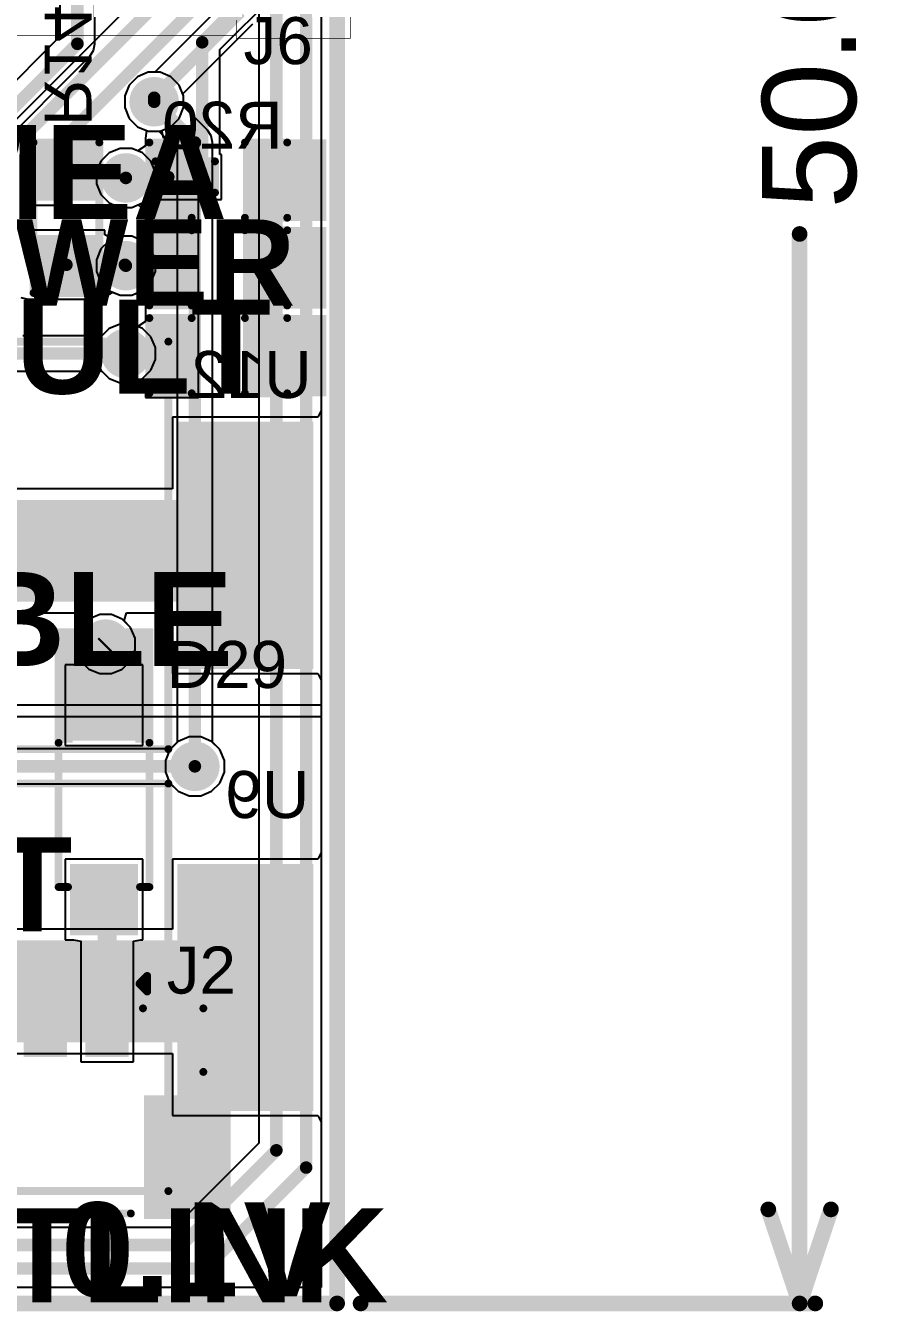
# Model space of a CAD drawing. Header units: inches. Extents: x 90 to 149.8, y 48.7 to 115.2.
# Drawn here: x 135.89 to 149.81, y 48.7 to 69.53 of the extents above; entities that cross this region are included whole.
import ezdxf

# ---------------------------------------------------------------- set-up
doc = ezdxf.new("R2010")
doc.units = ezdxf.units.IN
for name, color, linetype in [('Board_Outline', 56, 'Continuous'), ('Bottom Layer', 5, 'Continuous'), ('Bottom Overlay', 54, 'Continuous'), ('Bottom Paste', 16, 'Continuous'), ('Bottom Solder', 6, 'Continuous'), ('Layer 1', 16, 'Continuous'), ('Layer 2', 76, 'Continuous'), ('Mechanical 1', 6, 'Continuous'), ('Mechanical 2', 216, 'Continuous'), ('Top Layer', 1, 'Continuous'), ('Top Overlay', 2, 'Continuous'), ('Top Paste', 8, 'Continuous'), ('Top Solder', 216, 'Continuous'), ('Via Holes', 16, 'Continuous')]:
    doc.layers.add(name, color=color, linetype=linetype)
doc.styles.add('Arial', font='', dxfattribs={"height": 0.2})
doc.styles.add('Arial_Bold', font='', dxfattribs={"height": 0.2})
doc.styles.get('Arial').set_extended_font_data('Arial')
doc.styles.get('Arial_Bold').set_extended_font_data('Arial', bold=True)

msp = doc.modelspace()

# ---------------------------------------------------------------- hatches: boundary and pattern name
at = {"layer": 'Bottom Layer'}
h = msp.add_hatch(color=5, dxfattribs=at)
edge = h.paths.add_edge_path()
edge.add_arc((137.973, 68.301), 0.3, 0, 360)
for points in [[(136.106, 67.564), (136.995, 67.564), (136.995, 66.802), (136.106, 66.802)], [(138.066, 67.266), (138.336, 67.266), (138.336, 66.896), (138.066, 66.896)], [(138.616, 67.266), (138.886, 67.266), (138.886, 66.896), (138.616, 66.896)], [(136.106, 66.04), (136.995, 66.04), (136.995, 65.278), (136.106, 65.278)], [(138.45, 59.212), (138.45, 63.012), (140.45, 63.012), (140.45, 59.212)], [(131.191, 60.198), (140.462, 60.198), (140.462, 61.849), (131.191, 61.849)], [(138.45, 52.05), (138.45, 55.85), (140.45, 55.85), (140.45, 52.05)], [(131.191, 53.061), (140.462, 53.061), (140.462, 54.712), (131.191, 54.712)]]:
    msp.add_hatch(color=5, dxfattribs=at).paths.add_polyline_path(points)
h = msp.add_hatch(color=5, dxfattribs=at)
edge = h.paths.add_edge_path()
edge.add_arc((137.514, 67.066), 0.3, 0, 360)
h = msp.add_hatch(color=5, dxfattribs=at)
edge = h.paths.add_edge_path()
edge.add_arc((137.514, 65.644), 0.3, 0, 360)
h = msp.add_hatch(color=5, dxfattribs=at)
edge = h.paths.add_edge_path()
edge.add_arc((137.514, 64.221), 0.3, 0, 360)
h = msp.add_hatch(color=5, dxfattribs=at)
edge = h.paths.add_edge_path()
edge.add_arc((137.185, 59.512), 0.3, 0, 360)
h = msp.add_hatch(color=5, dxfattribs=at)
edge = h.paths.add_edge_path()
edge.add_arc((138.633, 57.531), 0.3, 0, 360)
at = {"layer": 'Bottom Paste'}
for points in [[(136.106, 67.564), (136.995, 67.564), (136.995, 66.802), (136.106, 66.802)], [(138.066, 67.266), (138.336, 67.266), (138.336, 66.896), (138.066, 66.896)], [(138.616, 67.266), (138.886, 67.266), (138.886, 66.896), (138.616, 66.896)], [(136.106, 66.04), (136.995, 66.04), (136.995, 65.278), (136.106, 65.278)], [(138.45, 59.212), (138.45, 63.012), (140.45, 63.012), (140.45, 59.212)], [(138.45, 52.05), (138.45, 55.85), (140.45, 55.85), (140.45, 52.05)]]:
    msp.add_hatch(color=16, dxfattribs=at).paths.add_polyline_path(points)
at = {"layer": 'Bottom Solder'}
h = msp.add_hatch(color=6, dxfattribs=at)
edge = h.paths.add_edge_path()
edge.add_arc((137.973, 68.301), 0.402, 0, 360)
for points in [[(136.004, 67.666), (137.096, 67.666), (137.096, 66.7), (136.004, 66.7)], [(138.011, 67.321), (138.391, 67.321), (138.391, 66.841), (138.011, 66.841)], [(138.561, 67.321), (138.941, 67.321), (138.941, 66.841), (138.561, 66.841)], [(136.004, 66.142), (137.096, 66.142), (137.096, 65.176), (136.004, 65.176)], [(138.348, 59.111), (138.348, 63.114), (140.551, 63.114), (140.551, 59.111)], [(138.348, 51.948), (138.348, 55.951), (140.551, 55.951), (140.551, 51.948)]]:
    msp.add_hatch(color=6, dxfattribs=at).paths.add_polyline_path(points)
h = msp.add_hatch(color=6, dxfattribs=at)
edge = h.paths.add_edge_path()
edge.add_arc((137.514, 67.066), 0.402, 0, 360)
h = msp.add_hatch(color=6, dxfattribs=at)
edge = h.paths.add_edge_path()
edge.add_arc((137.514, 65.644), 0.402, 0, 360)
h = msp.add_hatch(color=6, dxfattribs=at)
edge = h.paths.add_edge_path()
edge.add_arc((137.514, 64.221), 0.402, 0, 360)
h = msp.add_hatch(color=6, dxfattribs=at)
edge = h.paths.add_edge_path()
edge.add_arc((137.185, 59.512), 0.402, 0, 360)
h = msp.add_hatch(color=6, dxfattribs=at)
edge = h.paths.add_edge_path()
edge.add_arc((138.633, 57.531), 0.402, 0, 360)
at = {"layer": 'Layer 1'}
h = msp.add_hatch(color=16, dxfattribs=at)
edge = h.paths.add_edge_path()
edge.add_arc((137.973, 68.301), 0.3, 0, 360)
h = msp.add_hatch(color=16, dxfattribs=at)
edge = h.paths.add_edge_path()
edge.add_arc((137.514, 67.066), 0.3, 0, 360)
h = msp.add_hatch(color=16, dxfattribs=at)
edge = h.paths.add_edge_path()
edge.add_arc((137.514, 65.644), 0.3, 0, 360)
h = msp.add_hatch(color=16, dxfattribs=at)
edge = h.paths.add_edge_path()
edge.add_arc((137.514, 64.221), 0.3, 0, 360)
h = msp.add_hatch(color=16, dxfattribs=at)
edge = h.paths.add_edge_path()
edge.add_arc((137.185, 59.512), 0.3, 0, 360)
h = msp.add_hatch(color=16, dxfattribs=at)
edge = h.paths.add_edge_path()
edge.add_arc((138.633, 57.531), 0.3, 0, 360)
at = {"layer": 'Layer 2'}
h = msp.add_hatch(color=76, dxfattribs=at)
edge = h.paths.add_edge_path()
edge.add_arc((137.973, 68.301), 0.3, 0, 360)
h = msp.add_hatch(color=76, dxfattribs=at)
edge = h.paths.add_edge_path()
edge.add_arc((137.514, 67.066), 0.3, 0, 360)
h = msp.add_hatch(color=76, dxfattribs=at)
edge = h.paths.add_edge_path()
edge.add_arc((137.514, 65.644), 0.3, 0, 360)
h = msp.add_hatch(color=76, dxfattribs=at)
edge = h.paths.add_edge_path()
edge.add_arc((137.514, 64.221), 0.3, 0, 360)
h = msp.add_hatch(color=76, dxfattribs=at)
edge = h.paths.add_edge_path()
edge.add_arc((137.185, 59.512), 0.3, 0, 360)
h = msp.add_hatch(color=76, dxfattribs=at)
edge = h.paths.add_edge_path()
edge.add_arc((138.633, 57.531), 0.3, 0, 360)
at = {"layer": 'Top Layer'}
h = msp.add_hatch(color=1, dxfattribs=at)
edge = h.paths.add_edge_path()
edge.add_arc((137.973, 68.301), 0.3, 0, 360)
for points in [[(138.013, 67.531), (138.513, 67.531), (138.513, 66.531), (138.013, 66.531)], [(139.513, 67.531), (140.013, 67.531), (140.013, 66.531), (139.513, 66.531)], [(137.312, 66.853), (138.481, 66.853), (138.481, 67.259), (137.312, 67.259)], [(138.013, 66.108), (138.513, 66.108), (138.513, 65.108), (138.013, 65.108)], [(139.513, 66.108), (140.013, 66.108), (140.013, 65.108), (139.513, 65.108)], [(137.312, 65.43), (138.481, 65.43), (138.481, 65.837), (137.312, 65.837)], [(138.013, 64.686), (138.513, 64.686), (138.513, 63.686), (138.013, 63.686)], [(139.513, 64.686), (140.013, 64.686), (140.013, 63.686), (139.513, 63.686)], [(137.312, 64.008), (138.481, 64.008), (138.481, 64.414), (137.312, 64.414)], [(136.71, 58.997), (137.61, 58.997), (137.61, 58.047), (136.71, 58.047)], [(136.71, 55.847), (137.61, 55.847), (137.61, 54.897), (136.71, 54.897)], [(136.461, 52.921), (135.961, 52.921), (135.961, 54.521), (136.461, 54.521)], [(137.461, 52.921), (136.961, 52.921), (136.961, 54.521), (137.461, 54.521)], [(139.111, 50.296), (137.911, 50.296), (137.911, 52.096), (139.111, 52.096)]]:
    msp.add_hatch(color=1, dxfattribs=at).paths.add_polyline_path(points)
h = msp.add_hatch(color=1, dxfattribs=at)
edge = h.paths.add_edge_path()
edge.add_arc((137.514, 67.066), 0.3, 0, 360)
h = msp.add_hatch(color=1, dxfattribs=at)
edge = h.paths.add_edge_path()
edge.add_arc((137.514, 65.644), 0.3, 0, 360)
h = msp.add_hatch(color=1, dxfattribs=at)
edge = h.paths.add_edge_path()
edge.add_arc((137.514, 64.221), 0.3, 0, 360)
h = msp.add_hatch(color=1, dxfattribs=at)
edge = h.paths.add_edge_path()
edge.add_arc((137.185, 59.512), 0.3, 0, 360)
h = msp.add_hatch(color=1, dxfattribs=at)
edge = h.paths.add_edge_path()
edge.add_arc((138.633, 57.531), 0.3, 0, 360)
at = {"layer": 'Top Overlay'}
for points in [[(140.13, 66.37), (140.765, 66.37), (140.765, 67.691), (140.13, 67.691)], [(140.13, 64.948), (140.765, 64.948), (140.765, 66.269), (140.13, 66.269)], [(140.13, 63.525), (140.765, 63.525), (140.765, 64.846), (140.13, 64.846)], [(136.652, 57.912), (136.652, 59.766), (136.36, 59.766), (136.36, 57.912)], [(137.947, 59.067), (137.947, 59.766), (136.373, 59.766), (136.373, 59.067)], [(137.96, 57.912), (137.96, 59.766), (137.668, 59.766), (137.668, 57.912)]]:
    msp.add_hatch(color=2, dxfattribs=at).paths.add_polyline_path(points)
at = {"layer": 'Top Paste'}
for points in [[(138.013, 67.531), (138.513, 67.531), (138.513, 66.531), (138.013, 66.531)], [(139.513, 67.531), (140.013, 67.531), (140.013, 66.531), (139.513, 66.531)], [(138.013, 66.108), (138.513, 66.108), (138.513, 65.108), (138.013, 65.108)], [(139.513, 66.108), (140.013, 66.108), (140.013, 65.108), (139.513, 65.108)], [(138.013, 64.686), (138.513, 64.686), (138.513, 63.686), (138.013, 63.686)], [(139.513, 64.686), (140.013, 64.686), (140.013, 63.686), (139.513, 63.686)], [(136.71, 58.997), (137.61, 58.997), (137.61, 58.047), (136.71, 58.047)], [(136.71, 55.847), (137.61, 55.847), (137.61, 54.897), (136.71, 54.897)], [(136.461, 52.921), (135.961, 52.921), (135.961, 54.521), (136.461, 54.521)], [(137.461, 52.921), (136.961, 52.921), (136.961, 54.521), (137.461, 54.521)], [(139.111, 50.296), (137.911, 50.296), (137.911, 52.096), (139.111, 52.096)]]:
    msp.add_hatch(color=8, dxfattribs=at).paths.add_polyline_path(points)
at = {"layer": 'Top Solder'}
h = msp.add_hatch(color=216, dxfattribs=at)
edge = h.paths.add_edge_path()
edge.add_arc((137.973, 68.301), 0.402, 0, 360)
for points in [[(137.911, 67.632), (138.614, 67.632), (138.614, 66.429), (137.911, 66.429)], [(139.411, 67.632), (140.114, 67.632), (140.114, 66.429), (139.411, 66.429)], [(137.911, 66.21), (138.614, 66.21), (138.614, 65.007), (137.911, 65.007)], [(139.411, 66.21), (140.114, 66.21), (140.114, 65.007), (139.411, 65.007)], [(137.911, 64.787), (138.614, 64.787), (138.614, 63.584), (137.911, 63.584)], [(139.411, 64.787), (140.114, 64.787), (140.114, 63.584), (139.411, 63.584)], [(136.608, 59.099), (137.712, 59.099), (137.712, 57.945), (136.608, 57.945)], [(136.608, 55.949), (137.712, 55.949), (137.712, 54.795), (136.608, 54.795)], [(136.562, 52.819), (135.859, 52.819), (135.859, 54.623), (136.562, 54.623)], [(137.562, 52.819), (136.859, 52.819), (136.859, 54.623), (137.562, 54.623)], [(139.212, 50.194), (137.809, 50.194), (137.809, 52.198), (139.212, 52.198)]]:
    msp.add_hatch(color=216, dxfattribs=at).paths.add_polyline_path(points)
h = msp.add_hatch(color=216, dxfattribs=at)
edge = h.paths.add_edge_path()
edge.add_arc((137.514, 67.066), 0.402, 0, 360)
h = msp.add_hatch(color=216, dxfattribs=at)
edge = h.paths.add_edge_path()
edge.add_arc((137.514, 65.644), 0.402, 0, 360)
h = msp.add_hatch(color=216, dxfattribs=at)
edge = h.paths.add_edge_path()
edge.add_arc((137.514, 64.221), 0.402, 0, 360)
h = msp.add_hatch(color=216, dxfattribs=at)
edge = h.paths.add_edge_path()
edge.add_arc((137.185, 59.512), 0.402, 0, 360)
h = msp.add_hatch(color=216, dxfattribs=at)
edge = h.paths.add_edge_path()
edge.add_arc((138.633, 57.531), 0.402, 0, 360)
at = {"layer": 'Via Holes'}
h = msp.add_hatch(color=7, dxfattribs=at)
edge = h.paths.add_edge_path()
edge.add_arc((137.973, 68.301), 0.15, 0, 360)
h = msp.add_hatch(color=7, dxfattribs=at)
edge = h.paths.add_edge_path()
edge.add_arc((137.514, 67.066), 0.15, 0, 360)
h = msp.add_hatch(color=7, dxfattribs=at)
edge = h.paths.add_edge_path()
edge.add_arc((137.514, 65.644), 0.15, 0, 360)
h = msp.add_hatch(color=7, dxfattribs=at)
edge = h.paths.add_edge_path()
edge.add_arc((137.514, 64.221), 0.15, 0, 360)
h = msp.add_hatch(color=7, dxfattribs=at)
edge = h.paths.add_edge_path()
edge.add_arc((137.185, 59.512), 0.15, 0, 360)
h = msp.add_hatch(color=7, dxfattribs=at)
edge = h.paths.add_edge_path()
edge.add_arc((138.633, 57.531), 0.15, 0, 360)

# ---------------------------------------------------------------- linework, layer by layer
at = {"layer": 'Board_Outline'}
for points in [[(140.939, 48.827, 0.254, 0.254, 0), (140.939, 98.827, 0.254, 0.254, 0)], [(95.939, 48.827, 0.254, 0.254, 0), (140.939, 48.827, 0.254, 0.254, 0)]]:
    msp.add_lwpolyline(points, format="xyseb", dxfattribs=at)
msp.add_lwpolyline([(140.875, 48.827, 0.127, 0.127, 1), (141.002, 48.827, 0.127, 0.127, 1)], format="xyseb", close=True, dxfattribs=at)
msp.add_lwpolyline([(140.875, 48.827, 0.127, 0.127, 1), (141.002, 48.827, 0.127, 0.127, 1)], format="xyseb", close=True, dxfattribs=at)
at = {"layer": 'Bottom Layer'}
for p, q in [((140.68, 84.782), (140.68, 63.295)), ((138.552, 70.832), (135.487, 67.767)), ((139.036, 69.146), (140.003, 70.112)), ((139.036, 67.444), (139.036, 69.146)), ((139.064, 67.444), (139.036, 67.444)), ((139.064, 66.719), (139.064, 67.444)), ((137.785, 66.662), (137.889, 66.719)), ((137.889, 66.719), (137.889, 66.719)), ((137.889, 66.719), (137.889, 66.719)), ((137.889, 66.719), (139.064, 66.719)), ((135.812, 66.65), (135.928, 66.624)), ((135.928, 66.624), (135.928, 66.624)), ((135.928, 66.624), (135.928, 66.624)), ((135.928, 66.624), (137.173, 66.624)), ((137.173, 66.624), (137.3, 66.638)), ((137.173, 66.624), (137.173, 66.624)), ((137.173, 66.624), (137.173, 66.624)), ((137.3, 66.638), (137.419, 66.588)), ((137.419, 66.588), (137.609, 66.588)), ((137.609, 66.588), (137.784, 66.661)), ((137.784, 66.661), (137.785, 66.662)), ((135.903, 66.243), (135.812, 66.243)), ((136.019, 66.218), (135.903, 66.243)), ((137.173, 66.218), (136.019, 66.218)), ((137.173, 66.144), (137.173, 66.218)), ((137.3, 66.072), (137.173, 66.144)), ((137.419, 66.122), (137.3, 66.072)), ((137.609, 66.122), (137.419, 66.122)), ((137.784, 66.049), (137.609, 66.122)), ((137.919, 65.915), (137.784, 66.049)), ((137.992, 65.739), (137.919, 65.915)), ((137.992, 65.549), (137.992, 65.739)), ((137.919, 65.373), (137.992, 65.549)), ((137.173, 65.143), (137.3, 65.215)), ((137.3, 65.215), (137.419, 65.166)), ((137.609, 65.166), (137.784, 65.239)), ((137.784, 65.239), (137.919, 65.373)), ((135.812, 65.126), (135.928, 65.1)), ((135.928, 65.1), (136.019, 65.1)), ((136.019, 65.1), (137.173, 65.1)), ((137.173, 65.1), (137.173, 65.143)), ((137.419, 65.166), (137.609, 65.166)), ((137.243, 64.627), (137.123, 64.506)), ((137.419, 64.699), (137.243, 64.627)), ((137.609, 64.699), (137.419, 64.699)), ((137.784, 64.627), (137.609, 64.699)), ((137.919, 64.492), (137.784, 64.627)), ((137.123, 64.506), (135.845, 64.506)), ((137.992, 64.317), (137.919, 64.492)), ((137.992, 64.126), (137.992, 64.317)), ((137.919, 63.951), (137.992, 64.126)), ((135.727, 63.937), (137.123, 63.937)), ((137.123, 63.937), (137.243, 63.816)), ((137.243, 63.816), (137.419, 63.744)), ((137.609, 63.744), (137.784, 63.816)), ((137.784, 63.816), (137.919, 63.951)), ((137.419, 63.744), (137.609, 63.744)), ((140.553, 63.19), (138.272, 63.19)), ((138.272, 63.19), (138.272, 62.03)), ((140.628, 63.19), (140.553, 63.19)), ((140.68, 63.295), (140.628, 63.19)), ((138.272, 62.03), (134.528, 62.03)), ((134.598, 60.017), (136.848, 60.017)), ((136.848, 60.017), (136.887, 59.89)), ((137.484, 59.89), (137.523, 60.017)), ((137.523, 60.017), (138.272, 60.017)), ((138.272, 60.017), (138.272, 59.035)), ((136.887, 59.89), (136.78, 59.783)), ((137.59, 59.783), (137.484, 59.89)), ((136.78, 59.783), (136.708, 59.607)), ((136.708, 59.607), (136.708, 59.417)), ((137.663, 59.607), (137.59, 59.783)), ((137.663, 59.417), (137.663, 59.607)), ((136.708, 59.417), (136.78, 59.242)), ((137.59, 59.242), (137.663, 59.417)), ((136.78, 59.242), (136.915, 59.107)), ((137.456, 59.107), (137.59, 59.242)), ((136.915, 59.107), (137.09, 59.034)), ((137.09, 59.034), (137.28, 59.034)), ((137.28, 59.034), (137.456, 59.107)), ((138.272, 59.035), (140.553, 59.035)), ((140.553, 59.035), (140.628, 59.035)), ((140.628, 59.035), (140.68, 58.929)), ((140.68, 58.929), (140.68, 56.133)), ((138.363, 57.936), (138.242, 57.816)), ((138.538, 58.009), (138.363, 57.936)), ((138.728, 58.009), (138.538, 58.009)), ((138.904, 57.936), (138.728, 58.009)), ((139.038, 57.802), (138.904, 57.936)), ((138.242, 57.816), (134.626, 57.816)), ((139.111, 57.626), (139.038, 57.802)), ((139.111, 57.436), (139.111, 57.626)), ((139.038, 57.26), (139.111, 57.436)), ((134.626, 57.246), (138.242, 57.246)), ((138.242, 57.246), (138.363, 57.126)), ((138.363, 57.126), (138.538, 57.053)), ((138.728, 57.053), (138.904, 57.126)), ((138.904, 57.126), (139.038, 57.26)), ((138.538, 57.053), (138.728, 57.053)), ((140.68, 56.133), (140.628, 56.027)), ((140.553, 56.027), (138.272, 56.027)), ((138.272, 56.027), (138.272, 54.893)), ((140.628, 56.027), (140.553, 56.027)), ((138.272, 54.893), (131.191, 54.893)), ((134.414, 52.879), (138.272, 52.879)), ((138.272, 52.879), (138.272, 51.872)), ((138.272, 51.872), (140.553, 51.872)), ((140.553, 51.872), (140.628, 51.872)), ((140.628, 51.872), (140.68, 51.767)), ((140.68, 51.767), (140.68, 49.086)), ((140.68, 49.086), (129.505, 49.086))]:
    msp.add_line(p, q, dxfattribs=at)
for points in [[(135.331, 67.208, 0.203, 0.203, 0), (138.836, 70.714, 0.203, 0.203, 0)], [(136.601, 67.796, 0.203, 0.203, 0), (139.319, 70.514, 0.203, 0.203, 0)], [(138.751, 69.264, 0.203, 0.203, 0), (139.802, 70.314, 0.203, 0.203, 0)], [(138.751, 67.081, 0.203, 0.203, 0), (138.751, 69.264, 0.203, 0.203, 0)], [(136.601, 67.208, 0.203, 0.203, 0), (136.601, 67.796, 0.203, 0.203, 0)], [(137.514, 67.066, 0.203, 0.203, 0), (138.186, 67.066, 0.203, 0.203, 0)], [(138.186, 67.066, 0.203, 0.203, 0), (138.201, 67.081, 0.203, 0.203, 0)], [(136.55, 65.659, 0.203, 0.203, 0), (137.499, 65.659, 0.203, 0.203, 0)], [(137.499, 65.659, 0.203, 0.203, 0), (137.514, 65.644, 0.203, 0.203, 0)], [(135.727, 64.221, 0.203, 0.203, 0), (137.514, 64.221, 0.203, 0.203, 0)], [(129.946, 57.531, 0.203, 0.203, 0), (138.633, 57.531, 0.203, 0.203, 0)]]:
    msp.add_lwpolyline(points, format="xyseb", dxfattribs=at)
for points in [[(138.701, 69.264, 0.102, 0.102, 1), (138.802, 69.264, 0.102, 0.102, 1)], [(138.701, 69.264, 0.102, 0.102, 1), (138.802, 69.264, 0.102, 0.102, 1)], [(136.55, 67.796, 0.102, 0.102, 1), (136.652, 67.796, 0.102, 0.102, 1)], [(136.55, 67.796, 0.102, 0.102, 1), (136.652, 67.796, 0.102, 0.102, 1)], [(136.55, 67.208, 0.102, 0.102, 1), (136.652, 67.208, 0.102, 0.102, 1)], [(137.463, 67.066, 0.102, 0.102, 1), (137.565, 67.066, 0.102, 0.102, 1)], [(138.135, 67.066, 0.102, 0.102, 1), (138.237, 67.066, 0.102, 0.102, 1)], [(138.135, 67.066, 0.102, 0.102, 1), (138.237, 67.066, 0.102, 0.102, 1)], [(138.151, 67.081, 0.102, 0.102, 1), (138.252, 67.081, 0.102, 0.102, 1)], [(138.701, 67.081, 0.102, 0.102, 1), (138.802, 67.081, 0.102, 0.102, 1)], [(136.5, 65.659, 0.102, 0.102, 1), (136.601, 65.659, 0.102, 0.102, 1)], [(137.448, 65.659, 0.102, 0.102, 1), (137.549, 65.659, 0.102, 0.102, 1)], [(137.448, 65.659, 0.102, 0.102, 1), (137.549, 65.659, 0.102, 0.102, 1)], [(137.463, 65.644, 0.102, 0.102, 1), (137.565, 65.644, 0.102, 0.102, 1)], [(137.463, 64.221, 0.102, 0.102, 1), (137.565, 64.221, 0.102, 0.102, 1)], [(138.582, 57.531, 0.102, 0.102, 1), (138.684, 57.531, 0.102, 0.102, 1)]]:
    msp.add_lwpolyline(points, format="xyseb", close=True, dxfattribs=at)
at = {"layer": 'Bottom Overlay'}
for points in [[(136.017, 65.202, 0.127, 0.127, 0), (136.017, 67.64, 0.127, 0.127, 0)], [(136.017, 67.64, 0.127, 0.127, 0), (137.084, 67.64, 0.127, 0.127, 0)], [(137.084, 65.202, 0.127, 0.127, 0), (137.084, 67.64, 0.127, 0.127, 0)], [(137.994, 67.335, 0.127, 0.127, 0), (138.959, 67.335, 0.127, 0.127, 0)], [(137.994, 66.827, 0.127, 0.127, 0), (137.994, 67.335, 0.127, 0.127, 0)], [(138.959, 66.827, 0.127, 0.127, 0), (138.959, 67.335, 0.127, 0.127, 0)], [(137.994, 66.827, 0.127, 0.127, 0), (138.959, 66.827, 0.127, 0.127, 0)], [(136.017, 65.202, 0.127, 0.127, 0), (137.084, 65.202, 0.127, 0.127, 0)], [(134.571, 64.414, 0.127, 0.127, 0), (138.203, 64.414, 0.127, 0.127, 0)], [(138.203, 57.81, 0.127, 0.127, 0), (138.203, 64.414, 0.127, 0.127, 0)], [(134.571, 57.81, 0.127, 0.127, 0), (138.203, 57.81, 0.127, 0.127, 0)], [(134.571, 57.252, 0.127, 0.127, 0), (138.203, 57.252, 0.127, 0.127, 0)], [(138.203, 50.648, 0.127, 0.127, 0), (138.203, 57.252, 0.127, 0.127, 0)], [(134.571, 50.648, 0.127, 0.127, 0), (138.203, 50.648, 0.127, 0.127, 0)]]:
    msp.add_lwpolyline(points, format="xyseb", dxfattribs=at)
for points in [[(135.985, 67.64, 0.0635, 0.0635, 1), (136.049, 67.64, 0.0635, 0.0635, 1)], [(135.985, 67.64, 0.0635, 0.0635, 1), (136.049, 67.64, 0.0635, 0.0635, 1)], [(137.052, 67.64, 0.0635, 0.0635, 1), (137.116, 67.64, 0.0635, 0.0635, 1)], [(137.052, 67.64, 0.0635, 0.0635, 1), (137.116, 67.64, 0.0635, 0.0635, 1)], [(137.962, 67.335, 0.0635, 0.0635, 1), (138.026, 67.335, 0.0635, 0.0635, 1)], [(137.962, 67.335, 0.0635, 0.0635, 1), (138.026, 67.335, 0.0635, 0.0635, 1)], [(138.927, 67.335, 0.0635, 0.0635, 1), (138.991, 67.335, 0.0635, 0.0635, 1)], [(138.927, 67.335, 0.0635, 0.0635, 1), (138.991, 67.335, 0.0635, 0.0635, 1)], [(137.962, 66.827, 0.0635, 0.0635, 1), (138.026, 66.827, 0.0635, 0.0635, 1)], [(137.962, 66.827, 0.0635, 0.0635, 1), (138.026, 66.827, 0.0635, 0.0635, 1)], [(138.927, 66.827, 0.0635, 0.0635, 1), (138.991, 66.827, 0.0635, 0.0635, 1)], [(138.927, 66.827, 0.0635, 0.0635, 1), (138.991, 66.827, 0.0635, 0.0635, 1)], [(135.985, 65.202, 0.0635, 0.0635, 1), (136.049, 65.202, 0.0635, 0.0635, 1)], [(135.985, 65.202, 0.0635, 0.0635, 1), (136.049, 65.202, 0.0635, 0.0635, 1)], [(137.052, 65.202, 0.0635, 0.0635, 1), (137.116, 65.202, 0.0635, 0.0635, 1)], [(137.052, 65.202, 0.0635, 0.0635, 1), (137.116, 65.202, 0.0635, 0.0635, 1)], [(138.171, 64.414, 0.0635, 0.0635, 1), (138.235, 64.414, 0.0635, 0.0635, 1)], [(138.171, 64.414, 0.0635, 0.0635, 1), (138.235, 64.414, 0.0635, 0.0635, 1)], [(138.171, 57.81, 0.0635, 0.0635, 1), (138.235, 57.81, 0.0635, 0.0635, 1)], [(138.171, 57.81, 0.0635, 0.0635, 1), (138.235, 57.81, 0.0635, 0.0635, 1)], [(138.171, 57.252, 0.0635, 0.0635, 1), (138.235, 57.252, 0.0635, 0.0635, 1)], [(138.171, 57.252, 0.0635, 0.0635, 1), (138.235, 57.252, 0.0635, 0.0635, 1)], [(138.171, 50.648, 0.0635, 0.0635, 1), (138.235, 50.648, 0.0635, 0.0635, 1)], [(138.171, 50.648, 0.0635, 0.0635, 1), (138.235, 50.648, 0.0635, 0.0635, 1)]]:
    msp.add_lwpolyline(points, format="xyseb", close=True, dxfattribs=at)
at = {"layer": 'Layer 1'}
for p, q in [((139.669, 73.386), (139.669, 51.426)), ((137.878, 68.778), (137.702, 68.706)), ((138.068, 68.778), (137.878, 68.778)), ((138.243, 68.706), (138.068, 68.778)), ((137.568, 68.571), (137.495, 68.396)), ((137.702, 68.706), (137.568, 68.571)), ((138.378, 68.571), (138.243, 68.706)), ((138.451, 68.396), (138.378, 68.571)), ((137.495, 68.396), (137.495, 68.206)), ((138.451, 68.226), (138.451, 68.396)), ((137.495, 68.206), (137.568, 68.03)), ((138.835, 67.842), (138.451, 68.226)), ((137.568, 68.03), (137.702, 67.896)), ((137.702, 67.896), (137.878, 67.823)), ((137.878, 67.823), (138.048, 67.823)), ((138.048, 67.823), (138.348, 67.522)), ((138.896, 67.749), (138.835, 67.842)), ((138.835, 67.842), (138.835, 67.842)), ((138.918, 67.64), (138.896, 67.749)), ((137.419, 67.544), (137.243, 67.471)), ((137.609, 67.544), (137.419, 67.544)), ((137.784, 67.471), (137.609, 67.544)), ((138.348, 67.522), (138.348, 57.922)), ((138.918, 57.922), (138.918, 67.64)), ((138.918, 67.64), (138.918, 67.64)), ((137.109, 67.337), (137.036, 67.161)), ((137.243, 67.471), (137.109, 67.337)), ((137.919, 67.337), (137.784, 67.471)), ((137.992, 67.161), (137.919, 67.337)), ((137.036, 67.161), (137.036, 66.971)), ((137.992, 66.971), (137.992, 67.161)), ((137.036, 66.971), (137.109, 66.796)), ((137.919, 66.796), (137.992, 66.971)), ((137.109, 66.796), (137.243, 66.661)), ((137.784, 66.661), (137.919, 66.796)), ((137.243, 66.661), (137.419, 66.588)), ((137.419, 66.588), (137.609, 66.588)), ((137.609, 66.588), (137.784, 66.661)), ((137.243, 66.049), (137.109, 65.915)), ((137.419, 66.122), (137.243, 66.049)), ((137.609, 66.122), (137.419, 66.122)), ((137.784, 66.049), (137.609, 66.122)), ((137.919, 65.915), (137.784, 66.049)), ((137.109, 65.915), (137.036, 65.739)), ((137.992, 65.739), (137.919, 65.915)), ((137.036, 65.739), (137.036, 65.549)), ((137.992, 65.549), (137.992, 65.739)), ((137.036, 65.549), (137.109, 65.373)), ((137.919, 65.373), (137.992, 65.549)), ((137.109, 65.373), (137.243, 65.239)), ((137.243, 65.239), (137.419, 65.166)), ((137.609, 65.166), (137.784, 65.239)), ((137.784, 65.239), (137.919, 65.373)), ((137.419, 65.166), (137.609, 65.166)), ((137.243, 64.627), (137.109, 64.492)), ((137.419, 64.699), (137.243, 64.627)), ((137.609, 64.699), (137.419, 64.699)), ((137.784, 64.627), (137.609, 64.699)), ((137.919, 64.492), (137.784, 64.627)), ((137.109, 64.492), (137.036, 64.317)), ((137.992, 64.317), (137.919, 64.492)), ((137.036, 64.317), (137.036, 64.126)), ((137.992, 64.126), (137.992, 64.317)), ((137.036, 64.126), (137.109, 63.951)), ((137.919, 63.951), (137.992, 64.126)), ((137.109, 63.951), (137.243, 63.816)), ((137.243, 63.816), (137.419, 63.744)), ((137.609, 63.744), (137.784, 63.816)), ((137.784, 63.816), (137.919, 63.951)), ((137.419, 63.744), (137.609, 63.744)), ((136.915, 59.917), (136.78, 59.783)), ((137.09, 59.99), (136.915, 59.917)), ((137.28, 59.99), (137.09, 59.99)), ((137.456, 59.917), (137.28, 59.99)), ((137.59, 59.783), (137.456, 59.917)), ((136.78, 59.783), (136.708, 59.607)), ((136.708, 59.607), (136.708, 59.417)), ((137.663, 59.607), (137.59, 59.783)), ((137.663, 59.417), (137.663, 59.607)), ((136.708, 59.417), (136.78, 59.242)), ((137.59, 59.242), (137.663, 59.417)), ((136.78, 59.242), (136.915, 59.107)), ((137.456, 59.107), (137.59, 59.242)), ((136.915, 59.107), (137.09, 59.034)), ((137.09, 59.034), (137.28, 59.034)), ((137.28, 59.034), (137.456, 59.107)), ((138.348, 57.922), (138.228, 57.802)), ((139.038, 57.802), (138.918, 57.922)), ((138.228, 57.802), (138.155, 57.626)), ((139.111, 57.626), (139.038, 57.802)), ((138.155, 57.626), (138.155, 57.436)), ((139.111, 57.436), (139.111, 57.626)), ((138.155, 57.436), (138.228, 57.26)), ((139.038, 57.26), (139.111, 57.436)), ((138.228, 57.26), (138.363, 57.126)), ((138.363, 57.126), (138.538, 57.053)), ((138.728, 57.053), (138.904, 57.126)), ((138.904, 57.126), (139.038, 57.26)), ((138.538, 57.053), (138.728, 57.053)), ((139.669, 51.426), (138.302, 50.059)), ((138.302, 50.059), (135.746, 50.059))]:
    msp.add_line(p, q, dxfattribs=at)
for points in [[(140.437, 85.468, 0.203, 0.203, 0), (140.437, 51.029, 0.203, 0.203, 0)], [(139.954, 85.268, 0.203, 0.203, 0), (139.954, 51.308, 0.203, 0.203, 0)], [(137.973, 68.301, 0.203, 0.203, 0), (138.633, 67.64, 0.203, 0.203, 0)], [(138.633, 57.531, 0.203, 0.203, 0), (138.633, 67.64, 0.203, 0.203, 0)], [(138.42, 49.774, 0.203, 0.203, 0), (139.954, 51.308, 0.203, 0.203, 0)], [(138.801, 49.393, 0.203, 0.203, 0), (140.437, 51.029, 0.203, 0.203, 0)], [(133.36, 49.774, 0.203, 0.203, 0), (138.42, 49.774, 0.203, 0.203, 0)], [(128.978, 49.393, 0.203, 0.203, 0), (138.801, 49.393, 0.203, 0.203, 0)]]:
    msp.add_lwpolyline(points, format="xyseb", dxfattribs=at)
for points in [[(137.922, 68.301, 0.102, 0.102, 1), (138.024, 68.301, 0.102, 0.102, 1)], [(138.582, 67.64, 0.102, 0.102, 1), (138.684, 67.64, 0.102, 0.102, 1)], [(138.582, 67.64, 0.102, 0.102, 1), (138.684, 67.64, 0.102, 0.102, 1)], [(138.582, 57.531, 0.102, 0.102, 1), (138.684, 57.531, 0.102, 0.102, 1)], [(139.903, 51.308, 0.102, 0.102, 1), (140.005, 51.308, 0.102, 0.102, 1)], [(139.903, 51.308, 0.102, 0.102, 1), (140.005, 51.308, 0.102, 0.102, 1)], [(140.386, 51.029, 0.102, 0.102, 1), (140.487, 51.029, 0.102, 0.102, 1)], [(140.386, 51.029, 0.102, 0.102, 1), (140.487, 51.029, 0.102, 0.102, 1)], [(138.369, 49.774, 0.102, 0.102, 1), (138.471, 49.774, 0.102, 0.102, 1)], [(138.369, 49.774, 0.102, 0.102, 1), (138.471, 49.774, 0.102, 0.102, 1)], [(138.75, 49.393, 0.102, 0.102, 1), (138.852, 49.393, 0.102, 0.102, 1)], [(138.75, 49.393, 0.102, 0.102, 1), (138.852, 49.393, 0.102, 0.102, 1)]]:
    msp.add_lwpolyline(points, format="xyseb", close=True, dxfattribs=at)
at = {"layer": 'Layer 2'}
for p, q in [((140.68, 92.812), (140.68, 58.522)), ((137.878, 68.778), (137.702, 68.706)), ((138.068, 68.778), (137.878, 68.778)), ((138.243, 68.706), (138.068, 68.778)), ((137.568, 68.571), (137.495, 68.396)), ((137.702, 68.706), (137.568, 68.571)), ((138.378, 68.571), (138.243, 68.706)), ((138.451, 68.396), (138.378, 68.571)), ((137.495, 68.396), (137.495, 68.206)), ((138.451, 68.206), (138.451, 68.396)), ((137.495, 68.206), (137.568, 68.03)), ((138.378, 68.03), (138.451, 68.206)), ((137.568, 68.03), (137.702, 67.896)), ((138.243, 67.896), (138.378, 68.03)), ((137.702, 67.896), (137.878, 67.823)), ((137.878, 67.823), (138.068, 67.823)), ((138.068, 67.823), (138.243, 67.896)), ((137.419, 67.544), (137.243, 67.471)), ((137.609, 67.544), (137.419, 67.544)), ((137.784, 67.471), (137.609, 67.544)), ((137.109, 67.337), (137.036, 67.161)), ((137.243, 67.471), (137.109, 67.337)), ((137.919, 67.337), (137.784, 67.471)), ((137.992, 67.161), (137.919, 67.337)), ((137.036, 67.161), (137.036, 66.971)), ((137.992, 66.971), (137.992, 67.161)), ((137.036, 66.971), (137.109, 66.796)), ((137.919, 66.796), (137.992, 66.971)), ((137.109, 66.796), (137.243, 66.661)), ((137.784, 66.661), (137.919, 66.796)), ((137.243, 66.661), (137.419, 66.588)), ((137.419, 66.588), (137.609, 66.588)), ((137.609, 66.588), (137.784, 66.661)), ((137.243, 66.049), (137.109, 65.915)), ((137.419, 66.122), (137.243, 66.049)), ((137.609, 66.122), (137.419, 66.122)), ((137.784, 66.049), (137.609, 66.122)), ((137.919, 65.915), (137.784, 66.049)), ((137.109, 65.915), (137.036, 65.739)), ((137.992, 65.739), (137.919, 65.915)), ((137.036, 65.739), (137.036, 65.549)), ((137.992, 65.549), (137.992, 65.739)), ((137.036, 65.549), (137.109, 65.373)), ((137.919, 65.373), (137.992, 65.549)), ((137.109, 65.373), (137.243, 65.239)), ((137.243, 65.239), (137.419, 65.166)), ((137.609, 65.166), (137.784, 65.239)), ((137.784, 65.239), (137.919, 65.373)), ((137.419, 65.166), (137.609, 65.166)), ((137.243, 64.627), (137.109, 64.492)), ((137.419, 64.699), (137.243, 64.627)), ((137.609, 64.699), (137.419, 64.699)), ((137.784, 64.627), (137.609, 64.699)), ((137.919, 64.492), (137.784, 64.627)), ((137.109, 64.492), (137.036, 64.317)), ((137.992, 64.317), (137.919, 64.492)), ((137.036, 64.317), (137.036, 64.126)), ((137.992, 64.126), (137.992, 64.317)), ((137.036, 64.126), (137.109, 63.951)), ((137.919, 63.951), (137.992, 64.126)), ((137.109, 63.951), (137.243, 63.816)), ((137.243, 63.816), (137.419, 63.744)), ((137.609, 63.744), (137.784, 63.816)), ((137.784, 63.816), (137.919, 63.951)), ((137.419, 63.744), (137.609, 63.744)), ((140.68, 58.522), (133.198, 58.522)), ((133.198, 58.34), (140.68, 58.34)), ((140.68, 58.34), (140.68, 49.086)), ((138.363, 57.936), (138.228, 57.802)), ((138.538, 58.009), (138.363, 57.936)), ((138.728, 58.009), (138.538, 58.009)), ((138.904, 57.936), (138.728, 58.009)), ((139.038, 57.802), (138.904, 57.936)), ((138.228, 57.802), (138.155, 57.626)), ((139.111, 57.626), (139.038, 57.802)), ((138.155, 57.626), (138.155, 57.436)), ((139.111, 57.436), (139.111, 57.626)), ((138.155, 57.436), (138.228, 57.26)), ((139.038, 57.26), (139.111, 57.436)), ((138.228, 57.26), (138.363, 57.126)), ((138.363, 57.126), (138.538, 57.053)), ((138.728, 57.053), (138.904, 57.126)), ((138.904, 57.126), (139.038, 57.26)), ((138.538, 57.053), (138.728, 57.053)), ((140.68, 49.086), (129.505, 49.086))]:
    msp.add_line(p, q, dxfattribs=at)
at = {"layer": 'Mechanical 1'}
for points in [[(148.438, 48.827, 0.254, 0.254, 0), (148.438, 66.158, 0.254, 0.254, 0)], [(147.93, 50.351, 0.254, 0.254, 0), (148.438, 48.827, 0.254, 0.254, 0)], [(148.438, 48.827, 0.254, 0.254, 0), (148.946, 50.351, 0.254, 0.254, 0)], [(141.32, 48.827, 0.254, 0.254, 0), (148.692, 48.827, 0.254, 0.254, 0)]]:
    msp.add_lwpolyline(points, format="xyseb", dxfattribs=at)
for points in [[(148.374, 66.158, 0.127, 0.127, 1), (148.501, 66.158, 0.127, 0.127, 1)], [(147.866, 50.351, 0.127, 0.127, 1), (147.993, 50.351, 0.127, 0.127, 1)], [(148.882, 50.351, 0.127, 0.127, 1), (149.009, 50.351, 0.127, 0.127, 1)], [(141.256, 48.827, 0.127, 0.127, 1), (141.383, 48.827, 0.127, 0.127, 1)], [(148.374, 48.827, 0.127, 0.127, 1), (148.501, 48.827, 0.127, 0.127, 1)], [(148.374, 48.827, 0.127, 0.127, 1), (148.501, 48.827, 0.127, 0.127, 1)], [(148.374, 48.827, 0.127, 0.127, 1), (148.501, 48.827, 0.127, 0.127, 1)], [(148.628, 48.827, 0.127, 0.127, 1), (148.755, 48.827, 0.127, 0.127, 1)]]:
    msp.add_lwpolyline(points, format="xyseb", close=True, dxfattribs=at)
at = {"layer": 'Mechanical 2'}
for points in [[(141.154, 69.327, 0.0127, 0.0127, 0), (141.154, 83.327, 0.0127, 0.0127, 0)], [(139.304, 69.327, 0.0127, 0.0127, 0), (139.304, 69.623, 0.0127, 0.0127, 0)], [(128.854, 69.377, 0.0127, 0.0127, 0), (139.304, 69.377, 0.0127, 0.0127, 0)], [(139.304, 69.327, 0.0127, 0.0127, 0), (141.154, 69.327, 0.0127, 0.0127, 0)]]:
    msp.add_lwpolyline(points, format="xyseb", dxfattribs=at)
for points in [[(139.3, 69.377, 0.00635, 0.00635, 1), (139.307, 69.377, 0.00635, 0.00635, 1)], [(139.3, 69.327, 0.00635, 0.00635, 1), (139.307, 69.327, 0.00635, 0.00635, 1)], [(139.3, 69.327, 0.00635, 0.00635, 1), (139.307, 69.327, 0.00635, 0.00635, 1)], [(141.15, 69.327, 0.00635, 0.00635, 1), (141.157, 69.327, 0.00635, 0.00635, 1)], [(141.15, 69.327, 0.00635, 0.00635, 1), (141.157, 69.327, 0.00635, 0.00635, 1)]]:
    msp.add_lwpolyline(points, format="xyseb", close=True, dxfattribs=at)
at = {"layer": 'Top Layer'}
for p, q in [((140.68, 88.669), (140.68, 49.086)), ((136.443, 70.181), (136.443, 69.358)), ((137.013, 69.24), (137.013, 70.181)), ((139.085, 69.88), (137.983, 68.778)), ((138.438, 68.427), (139.571, 69.561)), ((136.443, 69.358), (134.68, 67.595)), ((136.991, 69.131), (137.013, 69.24)), ((134.999, 67.109), (136.93, 69.039)), ((136.93, 69.039), (136.991, 69.131)), ((136.93, 69.039), (136.93, 69.039)), ((137.878, 68.778), (137.702, 68.706)), ((137.983, 68.778), (137.878, 68.778)), ((137.568, 68.571), (137.495, 68.396)), ((137.702, 68.706), (137.568, 68.571)), ((137.495, 68.396), (137.495, 68.206)), ((138.451, 68.396), (138.438, 68.427)), ((138.451, 68.206), (138.451, 68.396)), ((137.495, 68.206), (137.568, 68.03)), ((138.378, 68.03), (138.451, 68.206)), ((137.568, 68.03), (137.702, 67.896)), ((138.243, 67.896), (138.378, 68.03)), ((137.702, 67.896), (137.847, 67.835)), ((137.847, 67.835), (137.835, 67.708)), ((137.835, 67.708), (137.835, 67.708)), ((137.835, 67.708), (137.835, 67.587)), ((138.098, 67.835), (138.243, 67.896)), ((138.124, 67.708), (138.098, 67.835)), ((138.691, 67.708), (138.124, 67.708)), ((138.691, 66.413), (138.691, 67.708)), ((137.419, 67.544), (137.243, 67.471)), ((137.609, 67.544), (137.419, 67.544)), ((137.708, 67.503), (137.609, 67.544)), ((137.835, 67.587), (137.708, 67.503)), ((137.109, 67.337), (137.036, 67.161)), ((137.243, 67.471), (137.109, 67.337)), ((137.036, 67.161), (137.036, 66.971)), ((137.036, 66.971), (137.109, 66.796)), ((137.109, 66.796), (137.243, 66.661)), ((137.243, 66.661), (137.419, 66.588)), ((137.419, 66.588), (137.609, 66.588)), ((137.609, 66.588), (137.708, 66.63)), ((137.708, 66.63), (137.835, 66.546)), ((137.835, 66.546), (137.835, 66.319)), ((137.835, 66.319), (137.835, 66.164)), ((138.691, 66.319), (138.691, 66.413)), ((138.691, 66.226), (138.691, 66.319)), ((137.243, 66.049), (137.109, 65.915)), ((137.419, 66.122), (137.243, 66.049)), ((137.609, 66.122), (137.419, 66.122)), ((137.708, 66.081), (137.609, 66.122)), ((137.835, 66.164), (137.708, 66.081)), ((138.691, 64.991), (138.691, 66.226)), ((137.109, 65.915), (137.036, 65.739)), ((137.036, 65.739), (137.036, 65.549)), ((137.036, 65.549), (137.109, 65.373)), ((137.109, 65.373), (137.243, 65.239)), ((137.243, 65.239), (137.419, 65.166)), ((137.609, 65.166), (137.708, 65.207)), ((137.708, 65.207), (137.835, 65.123)), ((137.419, 65.166), (137.609, 65.166)), ((137.835, 65.123), (137.835, 64.897)), ((137.835, 64.897), (137.835, 64.742)), ((138.691, 64.897), (138.691, 64.991)), ((138.691, 64.803), (138.691, 64.897)), ((138.691, 63.508), (138.691, 64.803)), ((137.243, 64.627), (137.109, 64.492)), ((137.419, 64.699), (137.243, 64.627)), ((137.609, 64.699), (137.419, 64.699)), ((137.708, 64.658), (137.609, 64.699)), ((137.835, 64.742), (137.708, 64.658)), ((137.109, 64.492), (137.036, 64.317)), ((137.036, 64.317), (137.036, 64.126)), ((137.036, 64.126), (137.109, 63.951)), ((137.109, 63.951), (137.243, 63.816)), ((137.243, 63.816), (137.419, 63.744)), ((137.609, 63.744), (137.708, 63.785)), ((137.708, 63.785), (137.835, 63.701)), ((137.419, 63.744), (137.609, 63.744)), ((137.835, 63.701), (137.835, 63.508)), ((137.835, 63.508), (138.691, 63.508)), ((136.915, 59.917), (136.78, 59.783)), ((137.09, 59.99), (136.915, 59.917)), ((137.28, 59.99), (137.09, 59.99)), ((137.456, 59.917), (137.28, 59.99)), ((137.59, 59.783), (137.456, 59.917)), ((136.78, 59.783), (136.708, 59.607)), ((136.708, 59.607), (136.708, 59.417)), ((137.663, 59.607), (137.59, 59.783)), ((137.663, 59.417), (137.663, 59.607)), ((136.708, 59.417), (136.755, 59.302)), ((137.615, 59.302), (137.663, 59.417)), ((136.681, 59.175), (136.532, 59.175)), ((136.532, 59.175), (136.532, 57.869)), ((136.755, 59.302), (136.681, 59.175)), ((136.681, 59.175), (136.681, 59.175)), ((137.69, 59.175), (137.615, 59.302)), ((137.788, 59.175), (137.69, 59.175)), ((137.788, 57.869), (137.788, 59.175)), ((138.363, 57.936), (138.228, 57.802)), ((138.538, 58.009), (138.363, 57.936)), ((138.728, 58.009), (138.538, 58.009)), ((138.904, 57.936), (138.728, 58.009)), ((139.038, 57.802), (138.904, 57.936)), ((136.532, 57.869), (137.788, 57.869)), ((138.228, 57.802), (138.155, 57.626)), ((139.111, 57.626), (139.038, 57.802)), ((138.155, 57.626), (138.155, 57.436)), ((139.111, 57.436), (139.111, 57.626)), ((138.155, 57.436), (138.228, 57.26)), ((139.038, 57.26), (139.111, 57.436)), ((138.228, 57.26), (138.363, 57.126)), ((138.363, 57.126), (138.538, 57.053)), ((138.728, 57.053), (138.904, 57.126)), ((138.904, 57.126), (139.038, 57.26)), ((138.538, 57.053), (138.728, 57.053)), ((137.788, 56.025), (136.532, 56.025)), ((136.532, 56.025), (136.532, 54.719)), ((137.788, 54.719), (137.788, 56.025)), ((136.532, 54.719), (136.664, 54.719)), ((136.664, 54.719), (136.783, 54.699)), ((136.783, 54.699), (136.783, 52.743)), ((137.639, 54.699), (137.757, 54.719)), ((137.639, 52.743), (137.639, 54.699)), ((137.757, 54.719), (137.788, 54.719)), ((136.783, 52.743), (137.639, 52.743)), ((140.68, 49.086), (129.505, 49.086))]:
    msp.add_line(p, q, dxfattribs=at)
for points in [[(136.728, 69.24, 0.203, 0.203, 0), (136.728, 71.272, 0.203, 0.203, 0)], [(137.973, 68.365, 0.203, 0.203, 0), (139.37, 69.762, 0.203, 0.203, 0)], [(134.798, 67.31, 0.203, 0.203, 0), (136.728, 69.24, 0.203, 0.203, 0)], [(137.973, 68.301, 0.203, 0.203, 0), (137.973, 68.365, 0.203, 0.203, 0)], [(137.16, 59.487, 0.305, 0.305, 0), (137.185, 59.512, 0.305, 0.305, 0)], [(137.16, 58.522, 0.305, 0.305, 0), (137.16, 59.487, 0.305, 0.305, 0)], [(137.16, 55.372, 0.305, 0.305, 0), (137.211, 55.321, 0.305, 0.305, 0)], [(137.211, 53.721, 0.305, 0.305, 0), (137.211, 55.321, 0.305, 0.305, 0)]]:
    msp.add_lwpolyline(points, format="xyseb", dxfattribs=at)
for points in [[(136.677, 69.24, 0.102, 0.102, 1), (136.779, 69.24, 0.102, 0.102, 1)], [(136.677, 69.24, 0.102, 0.102, 1), (136.779, 69.24, 0.102, 0.102, 1)], [(137.922, 68.365, 0.102, 0.102, 1), (138.024, 68.365, 0.102, 0.102, 1)], [(137.922, 68.365, 0.102, 0.102, 1), (138.024, 68.365, 0.102, 0.102, 1)], [(137.922, 68.301, 0.102, 0.102, 1), (138.024, 68.301, 0.102, 0.102, 1)], [(137.084, 59.487, 0.152, 0.152, 1), (137.236, 59.487, 0.152, 0.152, 1)], [(137.084, 59.487, 0.152, 0.152, 1), (137.236, 59.487, 0.152, 0.152, 1)], [(137.109, 59.512, 0.152, 0.152, 1), (137.262, 59.512, 0.152, 0.152, 1)], [(137.084, 58.522, 0.152, 0.152, 1), (137.236, 58.522, 0.152, 0.152, 1)], [(137.084, 55.372, 0.152, 0.152, 1), (137.236, 55.372, 0.152, 0.152, 1)], [(137.135, 55.321, 0.152, 0.152, 1), (137.287, 55.321, 0.152, 0.152, 1)], [(137.135, 55.321, 0.152, 0.152, 1), (137.287, 55.321, 0.152, 0.152, 1)], [(137.135, 53.721, 0.152, 0.152, 1), (137.287, 53.721, 0.152, 0.152, 1)]]:
    msp.add_lwpolyline(points, format="xyseb", close=True, dxfattribs=at)
at = {"layer": 'Top Overlay'}
for points in [[(137.895, 66.421, 0.127, 0.127, 0), (137.895, 67.64, 0.127, 0.127, 0)], [(137.895, 67.64, 0.127, 0.127, 0), (138.581, 67.64, 0.127, 0.127, 0)], [(139.445, 67.64, 0.127, 0.127, 0), (140.13, 67.64, 0.127, 0.127, 0)], [(140.13, 66.421, 0.127, 0.127, 0), (140.13, 67.64, 0.127, 0.127, 0)], [(137.895, 66.421, 0.127, 0.127, 0), (138.581, 66.421, 0.127, 0.127, 0)], [(139.445, 66.421, 0.127, 0.127, 0), (140.13, 66.421, 0.127, 0.127, 0)], [(137.895, 64.999, 0.127, 0.127, 0), (137.895, 66.218, 0.127, 0.127, 0)], [(137.895, 66.218, 0.127, 0.127, 0), (138.581, 66.218, 0.127, 0.127, 0)], [(139.445, 66.218, 0.127, 0.127, 0), (140.13, 66.218, 0.127, 0.127, 0)], [(140.13, 64.999, 0.127, 0.127, 0), (140.13, 66.218, 0.127, 0.127, 0)], [(137.895, 64.999, 0.127, 0.127, 0), (138.581, 64.999, 0.127, 0.127, 0)], [(139.445, 64.999, 0.127, 0.127, 0), (140.13, 64.999, 0.127, 0.127, 0)], [(137.895, 63.576, 0.127, 0.127, 0), (137.895, 64.795, 0.127, 0.127, 0)], [(137.895, 64.795, 0.127, 0.127, 0), (138.581, 64.795, 0.127, 0.127, 0)], [(139.445, 64.795, 0.127, 0.127, 0), (140.13, 64.795, 0.127, 0.127, 0)], [(140.13, 63.576, 0.127, 0.127, 0), (140.13, 64.795, 0.127, 0.127, 0)], [(137.895, 63.576, 0.127, 0.127, 0), (138.581, 63.576, 0.127, 0.127, 0)], [(139.445, 63.576, 0.127, 0.127, 0), (140.13, 63.576, 0.127, 0.127, 0)], [(136.423, 55.575, 0.127, 0.127, 0), (136.423, 57.912, 0.127, 0.127, 0)], [(137.897, 55.575, 0.127, 0.127, 0), (137.897, 57.912, 0.127, 0.127, 0)], [(136.423, 55.575, 0.127, 0.127, 0), (136.576, 55.575, 0.127, 0.127, 0)], [(137.744, 55.575, 0.127, 0.127, 0), (137.897, 55.575, 0.127, 0.127, 0)], [(137.733, 54.008, 0.127, 0.127, 0), (137.86, 54.135, 0.127, 0.127, 0)], [(137.86, 53.881, 0.127, 0.127, 0), (137.86, 54.135, 0.127, 0.127, 0)], [(137.733, 54.008, 0.127, 0.127, 0), (137.86, 53.881, 0.127, 0.127, 0)], [(137.791, 53.609, 0.127, 0.127, 0), (138.77, 53.609, 0.127, 0.127, 0)], [(138.77, 52.579, 0.127, 0.127, 0), (138.77, 53.609, 0.127, 0.127, 0)], [(131.779, 50.285, 0.127, 0.127, 0), (137.595, 50.285, 0.127, 0.127, 0)]]:
    msp.add_lwpolyline(points, format="xyseb", dxfattribs=at)
for points in [[(137.863, 67.64, 0.0635, 0.0635, 1), (137.927, 67.64, 0.0635, 0.0635, 1)], [(137.863, 67.64, 0.0635, 0.0635, 1), (137.927, 67.64, 0.0635, 0.0635, 1)], [(138.549, 67.64, 0.0635, 0.0635, 1), (138.613, 67.64, 0.0635, 0.0635, 1)], [(139.413, 67.64, 0.0635, 0.0635, 1), (139.476, 67.64, 0.0635, 0.0635, 1)], [(140.099, 67.64, 0.0635, 0.0635, 1), (140.162, 67.64, 0.0635, 0.0635, 1)], [(140.099, 67.64, 0.0635, 0.0635, 1), (140.162, 67.64, 0.0635, 0.0635, 1)], [(137.863, 66.421, 0.0635, 0.0635, 1), (137.927, 66.421, 0.0635, 0.0635, 1)], [(137.863, 66.421, 0.0635, 0.0635, 1), (137.927, 66.421, 0.0635, 0.0635, 1)], [(138.549, 66.421, 0.0635, 0.0635, 1), (138.613, 66.421, 0.0635, 0.0635, 1)], [(139.413, 66.421, 0.0635, 0.0635, 1), (139.476, 66.421, 0.0635, 0.0635, 1)], [(140.099, 66.421, 0.0635, 0.0635, 1), (140.162, 66.421, 0.0635, 0.0635, 1)], [(140.099, 66.421, 0.0635, 0.0635, 1), (140.162, 66.421, 0.0635, 0.0635, 1)], [(137.863, 66.218, 0.0635, 0.0635, 1), (137.927, 66.218, 0.0635, 0.0635, 1)], [(137.863, 66.218, 0.0635, 0.0635, 1), (137.927, 66.218, 0.0635, 0.0635, 1)], [(138.549, 66.218, 0.0635, 0.0635, 1), (138.613, 66.218, 0.0635, 0.0635, 1)], [(139.413, 66.218, 0.0635, 0.0635, 1), (139.476, 66.218, 0.0635, 0.0635, 1)], [(140.099, 66.218, 0.0635, 0.0635, 1), (140.162, 66.218, 0.0635, 0.0635, 1)], [(140.099, 66.218, 0.0635, 0.0635, 1), (140.162, 66.218, 0.0635, 0.0635, 1)], [(137.863, 64.999, 0.0635, 0.0635, 1), (137.927, 64.999, 0.0635, 0.0635, 1)], [(137.863, 64.999, 0.0635, 0.0635, 1), (137.927, 64.999, 0.0635, 0.0635, 1)], [(138.549, 64.999, 0.0635, 0.0635, 1), (138.613, 64.999, 0.0635, 0.0635, 1)], [(139.413, 64.999, 0.0635, 0.0635, 1), (139.476, 64.999, 0.0635, 0.0635, 1)], [(140.099, 64.999, 0.0635, 0.0635, 1), (140.162, 64.999, 0.0635, 0.0635, 1)], [(140.099, 64.999, 0.0635, 0.0635, 1), (140.162, 64.999, 0.0635, 0.0635, 1)], [(137.863, 64.795, 0.0635, 0.0635, 1), (137.927, 64.795, 0.0635, 0.0635, 1)], [(137.863, 64.795, 0.0635, 0.0635, 1), (137.927, 64.795, 0.0635, 0.0635, 1)], [(138.549, 64.795, 0.0635, 0.0635, 1), (138.613, 64.795, 0.0635, 0.0635, 1)], [(139.413, 64.795, 0.0635, 0.0635, 1), (139.476, 64.795, 0.0635, 0.0635, 1)], [(140.099, 64.795, 0.0635, 0.0635, 1), (140.162, 64.795, 0.0635, 0.0635, 1)], [(140.099, 64.795, 0.0635, 0.0635, 1), (140.162, 64.795, 0.0635, 0.0635, 1)], [(137.863, 63.576, 0.0635, 0.0635, 1), (137.927, 63.576, 0.0635, 0.0635, 1)], [(137.863, 63.576, 0.0635, 0.0635, 1), (137.927, 63.576, 0.0635, 0.0635, 1)], [(138.549, 63.576, 0.0635, 0.0635, 1), (138.613, 63.576, 0.0635, 0.0635, 1)], [(139.413, 63.576, 0.0635, 0.0635, 1), (139.476, 63.576, 0.0635, 0.0635, 1)], [(140.099, 63.576, 0.0635, 0.0635, 1), (140.162, 63.576, 0.0635, 0.0635, 1)], [(140.099, 63.576, 0.0635, 0.0635, 1), (140.162, 63.576, 0.0635, 0.0635, 1)], [(136.392, 57.912, 0.0635, 0.0635, 1), (136.455, 57.912, 0.0635, 0.0635, 1)], [(137.865, 57.912, 0.0635, 0.0635, 1), (137.928, 57.912, 0.0635, 0.0635, 1)], [(136.392, 55.575, 0.0635, 0.0635, 1), (136.455, 55.575, 0.0635, 0.0635, 1)], [(136.392, 55.575, 0.0635, 0.0635, 1), (136.455, 55.575, 0.0635, 0.0635, 1)], [(136.544, 55.575, 0.0635, 0.0635, 1), (136.608, 55.575, 0.0635, 0.0635, 1)], [(137.712, 55.575, 0.0635, 0.0635, 1), (137.776, 55.575, 0.0635, 0.0635, 1)], [(137.865, 55.575, 0.0635, 0.0635, 1), (137.928, 55.575, 0.0635, 0.0635, 1)], [(137.865, 55.575, 0.0635, 0.0635, 1), (137.928, 55.575, 0.0635, 0.0635, 1)], [(137.829, 54.135, 0.0635, 0.0635, 1), (137.892, 54.135, 0.0635, 0.0635, 1)], [(137.829, 54.135, 0.0635, 0.0635, 1), (137.892, 54.135, 0.0635, 0.0635, 1)], [(137.702, 54.008, 0.0635, 0.0635, 1), (137.765, 54.008, 0.0635, 0.0635, 1)], [(137.702, 54.008, 0.0635, 0.0635, 1), (137.765, 54.008, 0.0635, 0.0635, 1)], [(137.829, 53.881, 0.0635, 0.0635, 1), (137.892, 53.881, 0.0635, 0.0635, 1)], [(137.829, 53.881, 0.0635, 0.0635, 1), (137.892, 53.881, 0.0635, 0.0635, 1)], [(137.759, 53.609, 0.0635, 0.0635, 1), (137.823, 53.609, 0.0635, 0.0635, 1)], [(138.738, 53.609, 0.0635, 0.0635, 1), (138.802, 53.609, 0.0635, 0.0635, 1)], [(138.738, 53.609, 0.0635, 0.0635, 1), (138.802, 53.609, 0.0635, 0.0635, 1)], [(138.738, 52.579, 0.0635, 0.0635, 1), (138.802, 52.579, 0.0635, 0.0635, 1)], [(137.563, 50.285, 0.0635, 0.0635, 1), (137.627, 50.285, 0.0635, 0.0635, 1)]]:
    msp.add_lwpolyline(points, format="xyseb", close=True, dxfattribs=at)

# ---------------------------------------------------------------- texts
at = {"layer": 'Bottom Overlay', "text_generation_flag": 2}
for s, height, rotation, style, p in [('R14', 0.762, 270, 'Arial', (136.195, 67.907)), ('V1.0', 1.524, 360, 'Arial_Bold', (140.84, 48.94))]:
    msp.add_text(s, height=height, rotation=rotation, dxfattribs=dict(at, style=style)).set_placement(p)
at = {"layer": 'Bottom Overlay', "style": 'Arial', "text_generation_flag": 2}
for s, p in [('R20', (140.055, 67.539)), ('U12', (140.525, 63.5)), ('U9', (140.487, 56.693))]:
    msp.add_text(s, height=0.762, dxfattribs=at).set_placement(p)
at = {"layer": 'Mechanical 1', "style": 'Arial'}
msp.add_text('50.00 (mm)', height=1.524, rotation=90, dxfattribs=at).set_placement((149.352, 66.565))
at = {"layer": 'Top Overlay', "style": 'Arial'}
for s, p in [('J6', (139.421, 68.91)), ('D29', (138.176, 58.801)), ('J2', (138.176, 53.848))]:
    msp.add_text(s, height=0.762, dxfattribs=at).set_placement(p)
at = {"layer": 'Top Overlay', "style": 'Arial_Bold'}
for s, height, p in [('NMEA', 1.524, (132.891, 66.398)), ('POWER', 1.397, (132.891, 64.996)), ('FAULT', 1.524, (132.891, 63.571)), ('ENABLE', 1.524, (130.499, 59.156)), ('BOOT', 1.524, (130.499, 54.856)), ('VOLTLINK', 1.524, (131.126, 48.846))]:
    msp.add_text(s, height=height, rotation=360, dxfattribs=at).set_placement(p)

doc.saveas('drawing.dxf')
